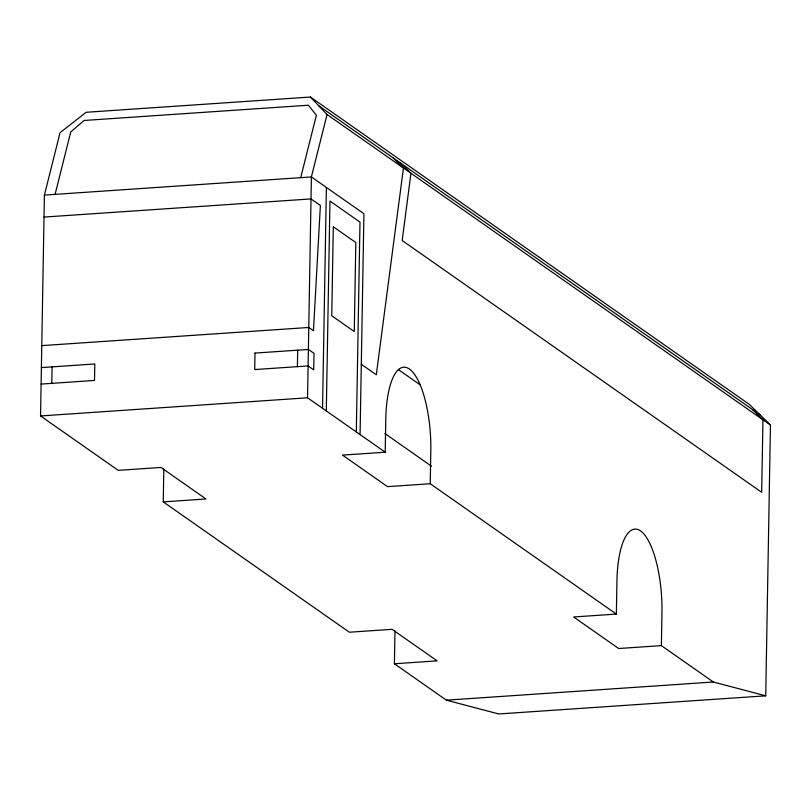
<?xml version="1.0" encoding="UTF-8"?>
<svg xmlns="http://www.w3.org/2000/svg" width="811" height="811" viewBox="0 0 811 811"><rect width="100%" height="100%" fill="white"/><g stroke="black" fill="none" stroke-linecap="round" stroke-linejoin="round"><path stroke-width="1.22" d="M163.832 468.92L163.254 501.887L205.974 498.978L160.943 467.44L118.224 470.35L40.55 415.952L44.402 195.096L60.065 132.659L86.179 112.283L310.441 97.036L749.476 404.507L770.45 425.035L765.726 695.818L498.735 713.964L446.374 700.167L394.399 663.763L394.977 630.806M51.782 383.36L52.076 366.876M297.414 366.663L297.698 350.18M765.726 695.818L713.356 682.01L661.391 645.617L661.958 612.65A67.931 22.12 86.1 0 0 640.599 530.952A67.931 22.12 86.1 0 0 616.938 581.112L616.36 614.079L430.235 483.731L430.813 450.764A67.931 22.12 86.1 0 0 409.454 369.076A67.931 22.12 86.1 0 0 385.783 419.236L385.215 452.193L307.541 397.795L311.394 176.94L327.056 114.503L310.441 97.036M322.545 408.308L326.397 187.453M326.296 410.934L329.965 201.067L359.983 222.092L356.313 431.959M360.074 434.584L363.926 213.729L311.394 176.94L44.402 195.096M55.087 194.366L70.75 131.929L84.121 120.464L308.393 105.217L316.381 115.233L300.709 177.67M44.017 217.064L311.008 198.918L320.386 205.487L313.451 330.756L308.768 327.472L41.777 345.628M41.391 367.606L94.796 363.967L94.502 380.45L41.108 384.079M40.55 415.952L307.541 397.795M385.215 452.193L342.495 455.103L387.526 486.641L430.235 483.731M616.36 614.079L573.641 616.978L618.671 648.516L661.391 645.617M394.399 663.763L437.119 660.864L392.088 629.326L349.369 632.225L163.254 501.887M446.374 700.167L713.356 682.01M318.753 105.775L759.958 414.766M327.056 114.503L770.45 425.035M398.647 369.775L420.382 385.002M361.3 364.271L376.304 374.773L403.452 168.009L392.96 157.739M384.88 433.54L431.493 466.183M752.456 409.514L762.948 419.774L761.681 492.297L402.185 240.522L410.954 173.26L400.462 163.001M254.978 353.079L254.695 369.563L308.089 365.933L313.725 369.877L314.009 353.393L308.383 349.45L254.978 353.079M333.311 226.766L331.76 315.773L354.275 331.537L355.826 242.54L333.311 226.766"/></g></svg>
